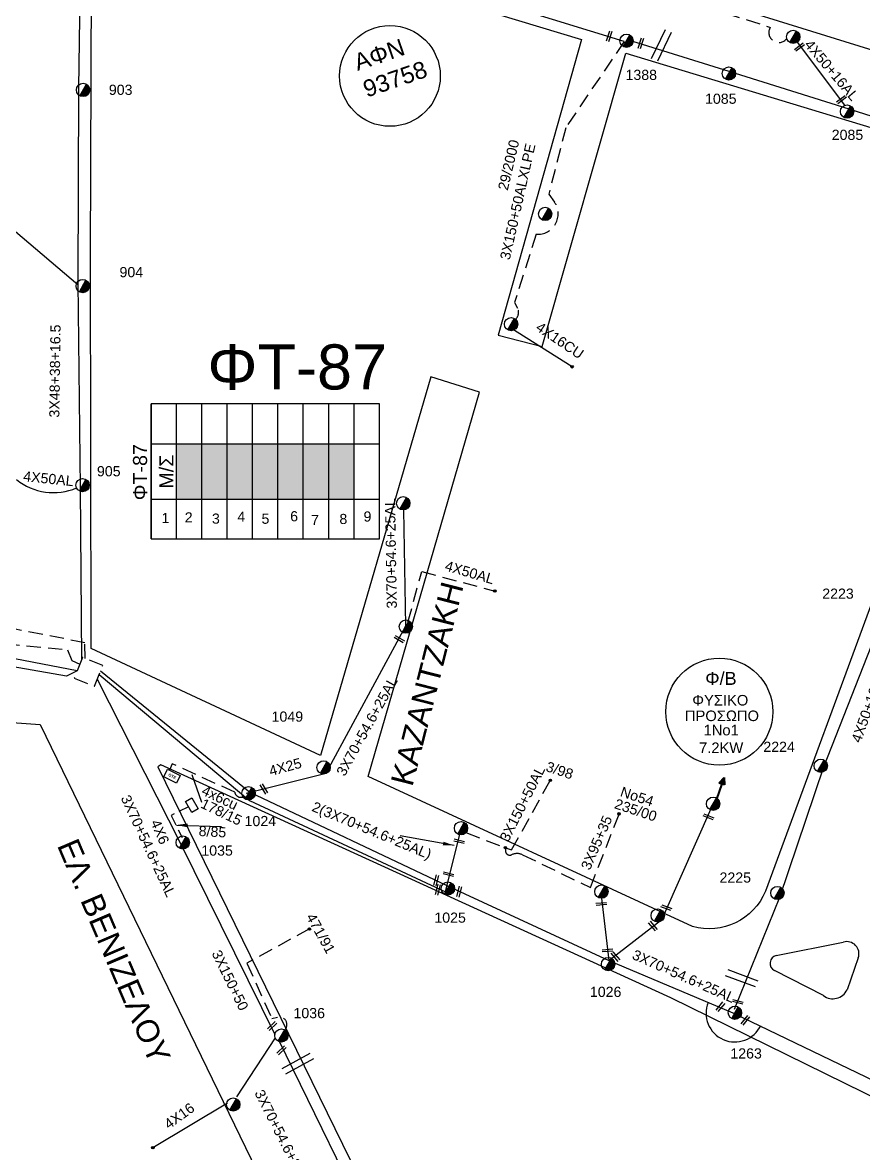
# Model space of a CAD drawing. Header units: millimetres. Extents: x 839 to 3144, y 747 to 1790.
# Drawn here: x 1765.7 to 1914.9, y 1194 to 1394.5 of the extents above; entities that cross this region are included whole.
import ezdxf
from ezdxf.enums import TextEntityAlignment as Align

# ---------------------------------------------------------------- set-up
doc = ezdxf.new("R2010")
doc.units = ezdxf.units.MM
doc.linetypes.add('DASHED', pattern=[19.05, 12.7, -6.35])
for name, color, linetype in [('Pillar OTE', 7, 'Continuous'), ('Άγνωστα', 7, 'Continuous'), ('Ασφαλειοκιβώτια Χ.Τ 9 αναχωρήσεων', 7, 'Continuous'), ('Γέφυρες Εναερίου Δικτύου', 7, 'DASHED'), ('Γυμνά εναέρια ΧΤ (3Φ)   4x16CU', 7, 'Continuous'), ('Γυμνά εναέρια ΧΤ και ΦΟΠ (3Φ)   4x50+16AL', 7, 'Continuous'), ('Εναέρια παροχή ΧΤ 4x16', 7, 'SYN_LINE'), ('Επίτονοι', 7, 'Continuous'), ('Επιγραφές - Σχήματα', 7, 'Continuous'), ('Καλώδια ΧΤ   3x150+50AL', 7, 'DASHED'), ('Καλώδια ΧΤ   3x150+50ALXLPE', 7, 'DASHED'), ('Καλώδια ΧΤ   3x150+50CU', 7, 'DASHED'), ('Καλώδια ΧΤ   3x48+38+16.5', 7, 'DASHED'), ('Καλώδια ΧΤ   3x95+35CU', 7, 'DASHED'), ('Καλώδια ΧΤ   4x50AL', 7, 'DASHED'), ('Μηχανική τομή', 7, 'Continuous'), ('Στύλος ΦΜ', 7, 'Continuous'), ('Στύλος ΦΜ @ 1', 7, 'Continuous'), ('Συνδέσεις', 7, 'Continuous'), ('Συνεστραμμένα ΧΤ   3x70+54.6+25AL', 7, 'SYN_LINE'), ('Τομή', 7, 'Continuous'), ('Υπόβαθρο ΔΕΗ', 7, 'Continuous'), ('Υπόγεια καλώδια Παροχών ΧΤ   4x50AL', 7, 'DASHED'), ('Υπόγεια καλώδια Παροχών ΧΤ   4x6', 7, 'DASHED')]:
    doc.layers.add(name, color=color, linetype=linetype)
doc.styles.add('ar', font='ARIAL.TTF')
doc.styles.get("Standard").update_dxf_attribs({"font": 'ARIAL.TTF'})
doc.linetypes.add('SYN_LINE', pattern='A,0.5,-0.0001,["/\\/\\/\\/",Standard,S=0.1,R=0,X=0,Y=-0.05],-0.25', length=0.7501)
doc.dimstyles.new('ISO-25', dxfattribs={"dimtxt": 2.5, "dimasz": 2.5, "dimexe": 1.25, "dimexo": 0.625, "dimtad": 1, "dimtxsty": 'Standard', "dimcen": 2.5, "dimadec": 0, "dimazin": 0, "dimtfac": 1, "dimtmove": 0, "dimatfit": 3, "dimfxl": 1, "dimarcsym": 0})

# ---------------------------------------------------------------- blocks, each defined once
blk = doc.blocks.new('ΑΣΦΑΛΕΙΟΚΙΒΩΤΙΟ ΥΠΟΣΤΑΘΜΟΥ 9 ΑΝΑΧΩΡΗΣΕΩΝ')
at = {"layer": 'Ασφαλειοκιβώτια Χ.Τ 9 αναχωρήσεων', "ltscale": 40}
for p, q in [((-23.8, 40.36), (24.02, 40.36)), ((-9.72, 40.36), (-9.72, -40.64)), ((9.94, 40.36), (9.94, -40.64)), ((-23.8, 31.36), (24.02, 31.36)), ((-23.8, 22.36), (24.02, 22.36)), ((-23.8, 13.36), (24.02, 13.36)), ((-23.8, 4.36), (24.02, 4.36)), ((-23.8, -4.64), (24.02, -4.64)), ((-23.8, -13.64), (24.02, -13.64)), ((-23.8, -22.64), (24.02, -22.64)), ((-23.8, -31.64), (24.02, -31.64))]:
    blk.add_line(p, q, dxfattribs=at)
at = {"layer": 'Ασφαλειοκιβώτια Χ.Τ 9 αναχωρήσεων'}
blk.add_lwpolyline([(-23.8, -40.64), (24.02, -40.64), (24.02, 40.36), (-23.8, 40.36)], close=True, dxfattribs=at)
for s, p in [('1', (-18.19, 36.66)), ('2', (-17.99, 28.44)), ('3', (-18.43, 18.79)), ('4', (-17.74, 9.77)), ('5', (-18.47, 1.19)), ('6', (-17.59, -8.98)), ('7', (-18.93, -16.39)), ('8', (-18.55, -26.45)), ('9', (-17.69, -35))]:
    blk.add_text(s, height=3.6, rotation=270, dxfattribs=at).set_placement(p)
at = {"layer": 'Ασφαλειοκιβώτια Χ.Τ 9 αναχωρήσεων', "ltscale": 40}
for tag, height, p in [('ΟΝΟΜΑ', 5, (-0.16, 44.31)), ('ΚΕΙΜΕΝΟ 1', 2, (17.06, 35.59)), ('ΚΕΙΜΕΝΟ 2', 2, (17.06, 26.88)), ('ΚΕΙΜΕΝΟ 3', 2, (17.06, 17.69)), ('ΚΕΙΜΕΝΟ 4', 2, (17.06, 8.71)), ('ΚΕΙΜΕΝΟ 5', 2, (17.06, -0.13)), ('ΚΕΙΜΕΝΟ 6', 2, (17.06, -9.05)), ('ΚΕΙΜΕΝΟ 7', 2, (17.06, -18.13)), ('ΚΕΙΜΕΝΟ 8', 2, (17.06, -26.85)), ('ΚΕΙΜΕΝΟ 9', 2, (17.06, -35.99)), ('ΣΧ', 2, (-0.1, -42.64))]:
    blk.add_attdef(tag, text='', height=height, dxfattribs=at).set_placement(p, align=Align.MIDDLE_CENTER)
blk = doc.blocks.new('ΥΠΑΡΧΩΝ ΤΣΙΜΕΝΤΕΝΙΟΣ ΣΤΥΛΟΣ')
at = {"layer": 'Στύλος ΦΜ'}
blk.add_hatch(color=7, dxfattribs=at).paths.add_polyline_path([(-1.29, -2.28, 0.574793), (2.62, 0, 0.268822), (1.3, 2.27)])
at = {"layer": 'Στύλος ΦΜ', "color": 7}
blk.add_line((-1.29, -2.28), (1.3, 2.27), dxfattribs=at)
blk.add_circle((0, 0), 2.62, dxfattribs=at)
at = {"layer": 'Στύλος ΦΜ', "flags": 4}
for tag, p in [('ΑΡΙΘΜΟΣ', (-4.68, 8.05)), ('ΤΥΠΟΣ', (-4.91, 3.03))]:
    blk.add_attdef(tag, p, '', height=4, dxfattribs=at)
blk = doc.blocks.new('ΤΟΜΗ')
at = {"layer": 'Τομή', "ltscale": 40}
for p, q in [((-5.68, 0), (5.68, 0)), ((5.68, -2.33), (-5.68, -2.33))]:
    blk.add_line(p, q, dxfattribs=at)
blk = doc.blocks.new('ΜΗΧΑΝΙΚΗ ΤΟΜΗ')
at = {"layer": 'Μηχανική τομή', "ltscale": 40}
for p, q in [((-1.89, 0.78), (1.89, 0.78)), ((1.89, 0), (-1.89, 0))]:
    blk.add_line(p, q, dxfattribs=at)
blk = doc.blocks.new('A$C3F94617C')
at = {"layer": 'Μηχανική τομή', "xscale": 0.5, "yscale": 0.5, "zscale": 0.5}
blk.add_blockref('ΜΗΧΑΝΙΚΗ ΤΟΜΗ', (0.95, 0), dxfattribs=at)
blk = doc.blocks.new('_ΣΥΝΔΕΣΗ')
at = {"layer": 'Συνδέσεις', "linetype": 'SYN_LINE', "ltscale": 40}
blk.add_hatch(color=256, dxfattribs=at).paths.add_polyline_path([(0.5, -0.01, 1), (-0.5, -0.01, 1)])
at = {"layer": 'Συνδέσεις'}
blk.add_circle((0, -0.01), 0.5, dxfattribs=at)
blk = doc.blocks.new('ΕΠΙΤΟΝΟΣ')
at = {"layer": 'Επίτονοι', "lineweight": 40, "ltscale": 40}
blk.add_hatch(color=256, dxfattribs=at).paths.add_polyline_path([(-1.13, 6.47), (0, 9.1), (1.13, 6.47)])
for p, q in [((-1.13, 6.47), (0, 9.1)), ((0, 9.1), (1.13, 6.47)), ((1.13, 6.47), (-1.13, 6.47)), ((-1.13, 6.47), (0, 6.47)), ((0, 6.47), (0, 0))]:
    blk.add_line(p, q, dxfattribs=at)
blk = doc.blocks.new('PILLAR ΟΤΕ')
at = {"layer": 'Pillar OTE', "ltscale": 40}
blk.add_lwpolyline([(-3.31, 2.02), (3.39, 2.02), (3.39, -1.99), (-3.31, -1.99)], close=True, dxfattribs=at)
at = {"layer": 'Pillar OTE', "insert": (-1.81, 0.71), "char_height": 1.3575, "width": 109.961, "attachment_point": 1}
blk.add_mtext('{\\fArial|b1|i0|c161|p34;OTE}', dxfattribs=at)

msp = doc.modelspace()

# ---------------------------------------------------------------- hatches: boundary and pattern name
at = {"layer": 'Ασφαλειοκιβώτια Χ.Τ 9 αναχωρήσεων', "ltscale": 0.2}
for color, points in [(1, [(1793.04, 1319.8), (1793.04, 1309.98), (1797.54, 1309.98), (1797.54, 1319.8)]), (30, [(1797.54, 1319.8), (1797.54, 1309.98), (1802.04, 1309.98), (1802.04, 1319.8)]), (173, [(1802.04, 1319.8), (1802.04, 1309.98), (1806.54, 1309.98), (1806.54, 1319.8)]), (6, [(1806.54, 1319.8), (1806.54, 1309.98), (1811.04, 1309.98), (1811.04, 1319.8)]), (133, [(1811.04, 1319.8), (1811.04, 1309.98), (1815.54, 1309.98), (1815.54, 1319.8)]), (5, [(1815.54, 1319.8), (1815.54, 1309.98), (1820.04, 1309.98), (1820.04, 1319.8)]), (2, [(1820.04, 1319.8), (1820.04, 1309.98), (1824.54, 1309.98), (1824.54, 1319.8)])]:
    msp.add_hatch(color=color, dxfattribs=at).paths.add_polyline_path(points)

# ---------------------------------------------------------------- linework, layer by layer
at = {"layer": 'Άγνωστα'}
msp.add_circle((1830.91, 1385.01), 8.93, dxfattribs=at)
at = {"layer": 'Γέφυρες Εναερίου Δικτύου', "color": 1, "linetype": 'SYN_LINE', "ltscale": 15}
msp.add_lwpolyline([(1764.48, 1357.45), (1775.51, 1348)], dxfattribs=at)
at = {"layer": 'Γέφυρες Εναερίου Δικτύου', "lineweight": 30, "ltscale": 0.2}
msp.add_lwpolyline([(1774.89, 1278.21), (1778.51, 1276.8), (1779.95, 1280.48), (1776.33, 1281.89)], close=True, dxfattribs=at)
at = {"layer": 'Γέφυρες Εναερίου Δικτύου', "color": 173, "linetype": 'SYN_LINE', "ltscale": 20}
msp.add_lwpolyline([(1879.59, 1236.33), (1888.14, 1255.64)], dxfattribs=at)
at = {"layer": 'Γέφυρες Εναερίου Δικτύου', "color": 30, "linetype": 'SYN_LINE', "ltscale": 10}
msp.add_lwpolyline([(1840.74, 1240.35), (1843.48, 1251.29)], dxfattribs=at)
at = {"layer": 'Γέφυρες Εναερίου Δικτύου', "color": 173, "linetype": 'SYN_LINE', "ltscale": 15}
msp.add_lwpolyline([(1868.32, 1240.23), (1869.73, 1228.15), (1879.18, 1235.42)], dxfattribs=at)
at = {"layer": 'Γέφυρες Εναερίου Δικτύου', "color": 30, "ltscale": 0.2}
msp.add_lwpolyline([(1816.62, 1233.75), (1805.52, 1227.67), (1809.93, 1217.89), (1810.95, 1218.12, -0.786936), (1812.14, 1215.72, -0.786936)], format="xyb", dxfattribs=at)
at = {"layer": 'Γυμνά εναέρια ΧΤ (3Φ)   4x16CU', "color": 1, "linetype": 'SYN_LINE', "ltscale": 15}
msp.add_lwpolyline([(1863.26, 1333.44), (1852.35, 1340.3)], dxfattribs=at)
at = {"layer": 'Γυμνά εναέρια ΧΤ και ΦΟΠ (3Φ)   4x50+16AL', "color": 1, "ltscale": 0.2}
for points in [[(1872.46, 1391.11), (1841.09, 1400.79), (1804.88, 1412.57), (1776.2, 1420.18)], [(1892.07, 1219.51), (1900.11, 1239.4), (1907.89, 1262.5), (1918.5, 1289.42), (1925.42, 1309.78), (1931.71, 1328.29), (1938.7, 1347.35), (1946.95, 1367.96), (1960.63, 1392.54), (1978.22, 1417.23)]]:
    msp.add_lwpolyline(points, dxfattribs=at)
at = {"layer": 'Γυμνά εναέρια ΧΤ και ΦΟΠ (3Φ)   4x50+16AL', "color": 151, "ltscale": 0.2}
for points in [[(1873, 1391.5), (1891.06, 1385.88), (1911.2, 1379.51), (1928.1, 1374.17), (1946.16, 1368.25)], [(1911.64, 1379.83), (1902.86, 1391.5)]]:
    msp.add_lwpolyline(points, dxfattribs=at)
at = {"layer": 'Εναέρια παροχή ΧΤ 4x16', "color": 30, "ltscale": 20}
msp.add_lwpolyline([(1802.11, 1202.87), (1788.84, 1194.97)], dxfattribs=at)
at = {"layer": 'Επιγραφές - Σχήματα', "color": 7, "linetype": 'DASHED', "ltscale": 0.15}
msp.add_lwpolyline([(1795.18, 1255.38), (1792.07, 1253.9), (1794.02, 1249.95)], dxfattribs=at)
at = {"layer": 'Επιγραφές - Σχήματα', "linetype": 'Continuous', "ltscale": 0.2}
msp.add_lwpolyline([(1794.62, 1256.35), (1795.74, 1256.99), (1796.86, 1255.06), (1795.74, 1254.41)], close=True, dxfattribs=at)
at = {"layer": 'Επιγραφές - Σχήματα', "color": 202}
msp.add_circle((1889.36, 1272.28), 9.49, dxfattribs=at)
at = {"layer": 'Επιγραφές - Σχήματα', "linetype": 'Continuous', "ltscale": 0.2}
msp.add_arc((1892.09, 1218.79), 5.08, 157.6978, 335.1399, dxfattribs=at)
at = {"layer": 'Καλώδια ΧΤ   3x150+50AL', "color": 151, "ltscale": 0.2}
msp.add_lwpolyline([(1879.59, 1399.65), (1898.41, 1393.62)], dxfattribs=at)
at = {"layer": 'Καλώδια ΧΤ   3x150+50AL', "color": 5, "ltscale": 0.2}
msp.add_lwpolyline([(1776.83, 1281.7), (1776.77, 1284.51), (1764.42, 1286.89), (1764.14, 1285.63), (1749.13, 1286.51, 0.646226), (1745.75, 1286.05)], format="xyb", dxfattribs=at)
at = {"layer": 'Καλώδια ΧΤ   3x150+50AL', "color": 30, "ltscale": 0.2}
msp.add_lwpolyline([(1851.39, 1248.15), (1852.5, 1247.76), (1859.37, 1260.12)], dxfattribs=at)
at = {"layer": 'Καλώδια ΧΤ   3x150+50AL', "color": 151, "ltscale": 0.2}
msp.add_arc((1899.91, 1392.7), 1.77, 148.6242, 323.3643, dxfattribs=at)
at = {"layer": 'Καλώδια ΧΤ   3x150+50ALXLPE', "color": 1, "ltscale": 0.2}
msp.add_lwpolyline([(1872.46, 1391.11), (1862.1, 1375.83), (1859.1, 1364.07), (1860.11, 1362.63, -0.632461), (1856.88, 1356.95), (1853.02, 1344.84), (1853.55, 1343.83, -0.480336), (1852.54, 1341.52, 16.547979)], format="xyb", dxfattribs=at)
at = {"layer": 'Καλώδια ΧΤ   3x150+50CU', "color": 133, "ltscale": 0.2}
msp.add_lwpolyline([(1746.06, 1291.16), (1747.49, 1285.88), (1773.69, 1283.25), (1774.44, 1281.36), (1775.87, 1280.7)], dxfattribs=at)
at = {"layer": 'Καλώδια ΧΤ   3x48+38+16.5', "color": 1, "linetype": 'Continuous', "ltscale": 0.2}
msp.add_lwpolyline([(1776.2, 1420.18), (1775.62, 1382.83), (1775.5, 1348.37), (1775.96, 1311.98), (1776.2, 1281.54)], dxfattribs=at)
at = {"layer": 'Καλώδια ΧΤ   3x95+35CU', "color": 30, "ltscale": 0.2}
msp.add_lwpolyline([(1844.4, 1250.83), (1851.39, 1248.15), (1851.39, 1247.63, 0.544281), (1852.5, 1246.91, -0.214696), (1854.46, 1246.91), (1866.49, 1241.1), (1871.58, 1254.16)], format="xyb", dxfattribs=at)
at = {"layer": 'Καλώδια ΧΤ   4x50AL', "color": 30, "ltscale": 0.2}
msp.add_lwpolyline([(1834.1, 1288.14), (1836.54, 1297.14), (1849.53, 1293.67)], dxfattribs=at)
at = {"layer": 'Καλώδια ΧΤ   4x50AL', "color": 1, "linetype": 'Continuous', "ltscale": 0.2}
msp.add_arc((1771.2, 1321.58), 10.46, 231.163, 293.106, dxfattribs=at)
at = {"layer": 'Συνεστραμμένα ΧΤ   3x70+54.6+25AL', "color": 30, "ltscale": 20}
for points in [[(1819.74, 1261.64), (1833.73, 1287.51), (1833.36, 1308.05)], [(1778.98, 1278.02), (1793.73, 1248.9), (1810.48, 1215.02)], [(1779.31, 1278.86), (1804.23, 1258.03), (1805.99, 1256.56), (1840.74, 1240.35)]]:
    msp.add_lwpolyline(points, dxfattribs=at)
at = {"layer": 'Συνεστραμμένα ΧΤ   3x70+54.6+25AL', "color": 6, "ltscale": 20}
msp.add_lwpolyline([(1775.41, 1279.54), (1773.49, 1278.55), (1748.07, 1283.02), (1745.56, 1285.25), (1743.34, 1283.65), (1706, 1286.67), (1705.09, 1288.21), (1703.83, 1286.67), (1660.33, 1290.38), (1658.73, 1292.02), (1652.54, 1292.36)], dxfattribs=at)
at = {"layer": 'Συνεστραμμένα ΧΤ   3x70+54.6+25AL', "color": 2, "ltscale": 20}
msp.add_lwpolyline([(1775.41, 1279.53), (1745.56, 1285.25), (1705.09, 1288.21), (1658.73, 1292.02)], dxfattribs=at)
at = {"layer": 'Συνεστραμμένα ΧΤ   3x70+54.6+25AL', "color": 173, "ltscale": 20}
msp.add_lwpolyline([(1779.56, 1279.5), (1806.03, 1257.99), (1841.02, 1241.48), (1869.73, 1228.15), (1891.75, 1218.87), (1916.96, 1206.78), (1947.3, 1191.38), (1972.99, 1178.89), (1947.34, 1201.91)], dxfattribs=at)
at = {"layer": 'Συνεστραμμένα ΧΤ   3x70+54.6+25AL', "color": 30, "ltscale": 15}
for points in [[(1805.38, 1257.83), (1819.62, 1261.37), (1819.74, 1261.59)], [(1810.54, 1214.47), (1803.71, 1204)]]:
    msp.add_lwpolyline(points, dxfattribs=at)
at = {"layer": 'Συνεστραμμένα ΧΤ   3x70+54.6+25AL', "color": 1, "ltscale": 20}
msp.add_lwpolyline([(1877.69, 1076.33), (1859.04, 1115.52), (1844.79, 1145.7), (1829.14, 1177.38), (1811.17, 1214.01)], dxfattribs=at)
at = {"layer": 'Υπόβαθρο ΔΕΗ'}
for points in [[(1778.89, 1577.56), (1798.96, 1583.88), (1909.52, 1472.72), (1970.73, 1410.46), (1948.73, 1379.6), (1846.82, 1411.24), (1777.97, 1432.06), (1778.62, 1564.28)], [(1746.52, 1271.62), (1768.82, 1269.99), (1811.18, 1182.81), (1851.69, 1099.33), (1846.89, 1090.66), (1809.99, 1103.15), (1737.34, 1126.79)], [(1929.23, 1058.12), (1969.92, 1177.73), (1880.74, 1221.52), (1790.27, 1262.88), (1789.72, 1262.52), (1836.17, 1167.67), (1879.88, 1077.98)]]:
    msp.add_lwpolyline(points, close=True, dxfattribs=at)
msp.add_lwpolyline([(1777.99, 1417.72), (1864.88, 1391.46), (1850.14, 1339.04), (1857.91, 1337.03), (1872.79, 1389.04), (1943.94, 1367.48), (1918.45, 1297.05), (1897.53, 1240.43, -0.379583), (1884.59, 1234.2), (1827.03, 1260.76), (1846.79, 1328.96), (1838.16, 1331.65), (1818.57, 1264.49), (1777.91, 1283.47), (1777.8, 1353.02)], format="xyb", close=True, dxfattribs=at)
for points in [[(1899.45, 1229.06), (1911.36, 1231.41)], [(1914.02, 1228.63), (1912.03, 1222.97)], [(1907.82, 1221.93), (1899.12, 1226.39)]]:
    msp.add_lwpolyline(points, dxfattribs=at)
for centre, radius, start, end in [((1911.98, 1229.34), 2.16, 341.0091, 106.4556), ((1899.77, 1227.66), 1.43, 103.138, 242.9012), ((1909.49, 1224.21), 2.83, 233.7968, 333.9156)]:
    msp.add_arc(centre, radius, start, end, dxfattribs=at)
at = {"layer": 'Υπόγεια καλώδια Παροχών ΧΤ   4x6', "linetype": 'DASHED', "ltscale": 0.2}
msp.add_lwpolyline([(1805.11, 1257.3, -0.544058), (1803.38, 1257.99), (1792.29, 1263.06), (1791.78, 1261.91)], format="xyb", dxfattribs=at)

# ---------------------------------------------------------------- block references
at = {"layer": 'Pillar OTE', "xscale": 0.375, "yscale": 0.375, "zscale": 0.375, "rotation": 333.6726930578343}
msp.add_blockref('PILLAR ΟΤΕ', (1792.23, 1260.84), dxfattribs=at)
at = {"layer": 'Ασφαλειοκιβώτια Χ.Τ 9 αναχωρήσεων', "xscale": 0.5, "yscale": 0.5, "zscale": 0.5, "rotation": 90}
msp.add_blockref('ΑΣΦΑΛΕΙΟΚΙΒΩΤΙΟ ΥΠΟΣΤΑΘΜΟΥ 9 ΑΝΑΧΩΡΗΣΕΩΝ', (1808.72, 1314.83), dxfattribs=at).add_auto_attribs({'ΟΝΟΜΑ': 'ΦΤ-87'})
at = {"layer": 'Επίτονοι', "xscale": 0.4499999999998276, "yscale": 0.4499999999998276, "zscale": 0.4499999999998276, "rotation": 340.5321159187907}
msp.add_blockref('ΕΠΙΤΟΝΟΣ', (1888.85, 1256.75), dxfattribs=at)
at = {"layer": 'Επιγραφές - Σχήματα', "ltscale": 0.2}
for p, rotation in [((1869.69, 1391.08), 71.50995357283827), ((1875.33, 1389.83), 71.50995357283827), ((1902.93, 1389.41), 36.6102355410568), ((1910.38, 1380.09), 36.6102355410568), ((1833.48, 1284.85), 149.9855842863573), ((1809.2, 1257.86), 120.4194578444847), ((1886.48, 1253.79), 339.2987152598186), ((1844.17, 1249.26), 165.8640285978449), ((1839.05, 1241.4), 75.43368510995161), ((1842.28, 1243.43), 165.8640285978449), ((1839.35, 1239.75), 75.43368510995161), ((1843.13, 1239.41), 75.43368510995158), ((1867.49, 1237.94), 4.00572496101357), ((1878.99, 1237.68), 339.2987152598186), ((1876.81, 1234.86), 310.4033875200963), ((1868.57, 1229.69), 4.005724961013562), ((1870.17, 1229.44), 310.4033875200963), ((1893.62, 1220.78), 165.8640285978449), ((1890.01, 1220.81), 230.9005144731412), ((1810.57, 1217.34), 223.4206719024534), ((1894.41, 1218.4), 230.9005144731412), ((1812.22, 1213.02), 223.4206719024534)]:
    msp.add_blockref('A$C3F94617C', p, dxfattribs=dict(at, rotation=rotation))
at = {"layer": 'Στύλος ΦΜ @ 1', "ltscale": 40}
ref = msp.add_blockref('ΥΠΑΡΧΩΝ ΤΣΙΜΕΝΤΕΝΙΟΣ ΣΤΥΛΟΣ', (1872.89, 1391.25), dxfattribs=dict(at, xscale=0.4499999999998181, yscale=0.4499999999998181, zscale=0.4499999999998181))
ref.add_attrib('ΤΥΠΟΣ', '1388', (1872.71, 1384.3), dxfattribs={"layer": 'Στύλος ΦΜ', "height": 1.8, "flags": 4})
at = {"layer": 'Στύλος ΦΜ @ 1', "ltscale": 40, "xscale": 0.4499999999998181, "yscale": 0.4499999999998181, "zscale": 0.4499999999998181}
for p in [(1902.47, 1391.95), (1858.46, 1360.54), (1852.4, 1341), (1833.27, 1309.23), (1833.73, 1287.36), (1888.25, 1255.95), (1843.52, 1251.61), (1868.44, 1240.37), (1878.42, 1236.14), (1803.1, 1202.63)]:
    msp.add_blockref('ΥΠΑΡΧΩΝ ΤΣΙΜΕΝΤΕΝΙΟΣ ΣΤΥΛΟΣ', p, dxfattribs=at)
at = {"layer": 'Στύλος ΦΜ @ 1', "ltscale": 40}
ref = msp.add_blockref('ΥΠΑΡΧΩΝ ΤΣΙΜΕΝΤΕΝΙΟΣ ΣΤΥΛΟΣ', (1891.06, 1385.44), dxfattribs=dict(at, xscale=0.4499999999998181, yscale=0.4499999999998181, zscale=0.4499999999998181))
ref.add_attrib('ΤΥΠΟΣ', '1085', (1886.82, 1380.07), dxfattribs={"layer": 'Στύλος ΦΜ', "height": 1.8, "flags": 4})
ref = msp.add_blockref('ΥΠΑΡΧΩΝ ΤΣΙΜΕΝΤΕΝΙΟΣ ΣΤΥΛΟΣ', (1776.46, 1382.52), dxfattribs=dict(at, xscale=0.4499999999998181, yscale=0.4499999999998181, zscale=0.4499999999998181))
ref.add_attrib('ΤΥΠΟΣ', '903', (1781.03, 1381.65), dxfattribs={"layer": 'Στύλος ΦΜ', "height": 1.8, "flags": 4})
ref = msp.add_blockref('ΥΠΑΡΧΩΝ ΤΣΙΜΕΝΤΕΝΙΟΣ ΣΤΥΛΟΣ', (1912.02, 1378.69), dxfattribs=dict(at, xscale=0.4499999999998181, yscale=0.4499999999998181, zscale=0.4499999999998181))
ref.add_attrib('ΤΥΠΟΣ', '2085', (1909.3, 1373.67), dxfattribs={"layer": 'Στύλος ΦΜ', "height": 1.8, "flags": 4})
ref = msp.add_blockref('ΥΠΑΡΧΩΝ ΤΣΙΜΕΝΤΕΝΙΟΣ ΣΤΥΛΟΣ', (1776.39, 1347.75), dxfattribs=dict(at, xscale=0.4499999999998181, yscale=0.4499999999998181, zscale=0.4499999999998181))
ref.add_attrib('ΤΥΠΟΣ', '904', (1782.92, 1349.32), dxfattribs={"layer": 'Στύλος ΦΜ', "height": 1.8, "flags": 4})
ref = msp.add_blockref('ΥΠΑΡΧΩΝ ΤΣΙΜΕΝΤΕΝΙΟΣ ΣΤΥΛΟΣ', (1776.38, 1312.44), dxfattribs=dict(at, xscale=0.4499999999998181, yscale=0.4499999999998181, zscale=0.4499999999998181))
ref.add_attrib('ΤΥΠΟΣ', '905', (1778.92, 1314.02), dxfattribs={"layer": 'Στύλος ΦΜ', "height": 1.8, "flags": 4})
ref = msp.add_blockref('ΥΠΑΡΧΩΝ ΤΣΙΜΕΝΤΕΝΙΟΣ ΣΤΥΛΟΣ', (1917.82, 1289.68), dxfattribs=dict(at, xscale=0.4499999999998181, yscale=0.4499999999998181, zscale=0.4499999999998181))
ref.add_attrib('ΤΥΠΟΣ', '2223', (1907.62, 1292.31), dxfattribs={"layer": 'Στύλος ΦΜ', "height": 1.8, "flags": 4})
ref = msp.add_blockref('ΥΠΑΡΧΩΝ ΤΣΙΜΕΝΤΕΝΙΟΣ ΣΤΥΛΟΣ', (1819.14, 1262.39), dxfattribs=dict(at, xscale=0.4499999999998181, yscale=0.4499999999998181, zscale=0.4499999999998181))
ref.add_attrib('ΤΥΠΟΣ', '1049', (1809.91, 1270.51), dxfattribs={"layer": 'Στύλος ΦΜ', "height": 1.8, "flags": 4})
ref = msp.add_blockref('ΥΠΑΡΧΩΝ ΤΣΙΜΕΝΤΕΝΙΟΣ ΣΤΥΛΟΣ', (1907.35, 1262.69), dxfattribs=dict(at, xscale=0.4499999999998181, yscale=0.4499999999998181, zscale=0.4499999999998181))
ref.add_attrib('ΤΥΠΟΣ', '2224', (1897.17, 1265.15), dxfattribs={"layer": 'Στύλος ΦΜ', "height": 1.8, "flags": 4})
ref = msp.add_blockref('ΥΠΑΡΧΩΝ ΤΣΙΜΕΝΤΕΝΙΟΣ ΣΤΥΛΟΣ', (1805.82, 1257.82), dxfattribs=dict(at, xscale=0.4499999999998181, yscale=0.4499999999998181, zscale=0.4499999999998181))
ref.add_attrib('ΤΥΠΟΣ', '1024', (1805.12, 1251.99), dxfattribs={"layer": 'Στύλος ΦΜ', "height": 1.8, "flags": 4})
ref = msp.add_blockref('ΥΠΑΡΧΩΝ ΤΣΙΜΕΝΤΕΝΙΟΣ ΣΤΥΛΟΣ', (1794.15, 1249.09), dxfattribs=dict(at, xscale=0.4499999999998181, yscale=0.4499999999998181, zscale=0.4499999999998181))
ref.add_attrib('ΤΥΠΟΣ', '1035', (1797.44, 1246.76), dxfattribs={"layer": 'Στύλος ΦΜ', "height": 1.8, "flags": 4})
ref = msp.add_blockref('ΥΠΑΡΧΩΝ ΤΣΙΜΕΝΤΕΝΙΟΣ ΣΤΥΛΟΣ', (1899.66, 1240.13), dxfattribs=dict(at, xscale=0.4499999999998181, yscale=0.4499999999998181, zscale=0.4499999999998181))
ref.add_attrib('ΤΥΠΟΣ', '2225', (1889.39, 1241.97), dxfattribs={"layer": 'Στύλος ΦΜ', "height": 1.8, "flags": 4})
ref = msp.add_blockref('ΥΠΑΡΧΩΝ ΤΣΙΜΕΝΤΕΝΙΟΣ ΣΤΥΛΟΣ', (1841.19, 1240.93), dxfattribs=dict(at, xscale=0.4499999999998181, yscale=0.4499999999998181, zscale=0.4499999999998181))
ref.add_attrib('ΤΥΠΟΣ', '1025', (1838.79, 1234.86), dxfattribs={"layer": 'Στύλος ΦΜ', "height": 1.8, "flags": 4})
ref = msp.add_blockref('ΥΠΑΡΧΩΝ ΤΣΙΜΕΝΤΕΝΙΟΣ ΣΤΥΛΟΣ', (1869.62, 1227.52), dxfattribs=dict(at, xscale=0.4499999999998181, yscale=0.4499999999998181, zscale=0.4499999999998181))
ref.add_attrib('ΤΥΠΟΣ', '1026', (1866.39, 1221.7), dxfattribs={"layer": 'Στύλος ΦΜ', "height": 1.8, "flags": 4})
ref = msp.add_blockref('ΥΠΑΡΧΩΝ ΤΣΙΜΕΝΤΕΝΙΟΣ ΣΤΥΛΟΣ', (1811.65, 1214.86), dxfattribs=dict(at, xscale=0.4499999999998181, yscale=0.4499999999998181, zscale=0.4499999999998181))
ref.add_attrib('ΤΥΠΟΣ', '1036', (1813.79, 1217.93), dxfattribs={"layer": 'Στύλος ΦΜ', "height": 1.8, "flags": 4})
ref = msp.add_blockref('ΥΠΑΡΧΩΝ ΤΣΙΜΕΝΤΕΝΙΟΣ ΣΤΥΛΟΣ', (1892.13, 1218.9), dxfattribs=dict(at, xscale=0.4499999999998181, yscale=0.4499999999998181, zscale=0.4499999999998181))
ref.add_attrib('ΤΥΠΟΣ', '1263', (1891.31, 1210.78), dxfattribs={"layer": 'Στύλος ΦΜ', "height": 1.8, "flags": 4})
at = {"layer": 'Συνδέσεις', "xscale": 0.4500000000000455, "yscale": 0.4500000000000455, "zscale": 0.4500000000000455}
for p in [(1863.23, 1333.45), (1849.53, 1293.68), (1859.37, 1260.12), (1871.56, 1254.17), (1851.39, 1248.16), (1816.62, 1233.75), (1788.84, 1194.98)]:
    msp.add_blockref('_ΣΥΝΔΕΣΗ', p, dxfattribs=at)
at = {"layer": 'Τομή'}
for p, xscale, yscale, zscale, rotation in [((1878.56, 1390.67), 0.5000000000000374, 0.5000000000000374, 0.5000000000000374, 64.41883607349855), ((1893.5, 1225.55), 0.5000000000000139, 0.5000000000000139, 0.5000000000000139, 339.607941151957), ((1814.29, 1210.38), 0.4999999999999876, 0.4999999999999876, 0.4999999999999876, 28.68293932993335)]:
    msp.add_blockref('ΤΟΜΗ', p, dxfattribs=dict(at, xscale=xscale, yscale=yscale, zscale=zscale, rotation=rotation))

# ---------------------------------------------------------------- texts
at = {"layer": 'Γυμνά εναέρια ΧΤ (3Φ)   4x16CU', "ltscale": 0.2}
msp.add_text('4X16CU', height=1.8, rotation=325.9794, dxfattribs=at).set_placement((1861.07, 1338.12), align=Align.MIDDLE)
at = {"layer": 'Γυμνά εναέρια ΧΤ και ΦΟΠ (3Φ)   4x50+16AL', "ltscale": 0.2}
for rotation, p in [(310.2632, (1909.29, 1386.03)), (70.4096, (1915.78, 1273.15))]:
    msp.add_text('4X50+16AL', height=1.8, rotation=rotation, dxfattribs=at).set_placement(p, align=Align.MIDDLE)
at = {"layer": 'Εναέρια παροχή ΧΤ 4x16', "ltscale": 20}
msp.add_text('4X16', height=1.8, rotation=35.8563, dxfattribs=at).set_placement((1793.53, 1200.62), align=Align.MIDDLE)
at = {"layer": 'Επιγραφές - Σχήματα', "color": 1, "style": 'ar'}
for s, height, p in [('Φ/Β', 2.286, (1889.64, 1278.22)), ('ΦΥΣΙΚΟ ', 1.87, (1889.89, 1274.31)), ('1No1', 1.87, (1889.68, 1269)), ('7.2KW', 1.87, (1889.68, 1265.9))]:
    msp.add_text(s, height=height, dxfattribs=at).set_placement(p, align=Align.MIDDLE)
at = {"layer": 'Επιγραφές - Σχήματα', "insert": (1824.19, 1388.72), "char_height": 3, "width": 157.7424, "attachment_point": 1, "rotation": 18.9876}
msp.add_mtext('ΑΦΝ\\P93758', dxfattribs=at)
at = {"layer": 'Επιγραφές - Σχήματα', "ltscale": 0.2, "attachment_point": 1}
for s, insert, char_height, width, rotation in [('29/2000', (1850.05, 1365.01), 1.8, 9.756, 76.7961), ('Μ/Σ', (1790, 1311.83), 2.5, 6.9696, 90), ('ΚΑΖΑΝΤΖΑΚΗ', (1831, 1259.83), 4, 54.9499, 75.6802), ('4Χ25', (1809.26, 1262.58), 1.8, 9.756, 15.2799), ('3/98', (1858.99, 1263.5), 1.8, 9.756, 341.6786), ('Νο54', (1872.19, 1259.04), 1.8, 9.756, 341.6786), ('235/00', (1871.16, 1256.9), 1.8, 9.756, 341.6786), ('4Χ6', (1790.04, 1253.38), 1.8, 9.756, 293.2888), ('8/85', (1797.03, 1252.05), 1.8, 9.756, 356.7126), ('ΕΛ. ΒΕΝΙΖΕΛΟΥ', (1775.46, 1250.16), 4, 54.9499, 293.0283), ('471/91', (1817.54, 1236.77), 1.8, 9.756, 299.1964)]:
    msp.add_mtext(s, dxfattribs=dict(at, insert=insert, char_height=char_height, width=width, rotation=rotation))
at = {"layer": 'Επιγραφές - Σχήματα', "ltscale": 0.2, "insert": (1798.5, 1337.41), "char_height": 8, "width": 39.9345, "attachment_point": 1}
msp.add_mtext('ΦΤ-87', dxfattribs=at)
at = {"layer": 'Επιγραφές - Σχήματα', "color": 1, "insert": (1883.25, 1272.48), "char_height": 1.87, "width": 13.4628, "attachment_point": 1}
msp.add_mtext('ΠΡΟΣΩΠΟ', dxfattribs=at)
at = {"layer": 'Καλώδια ΧΤ   3x150+50AL', "ltscale": 0.2}
for s, rotation, p in [('3X150+50AL', 63.0559, (1854.41, 1255.98)), ('3X150+50', 295.9711, (1802.56, 1224.66))]:
    msp.add_text(s, height=1.8, rotation=rotation, dxfattribs=at).set_placement(p, align=Align.MIDDLE)
at = {"layer": 'Καλώδια ΧΤ   3x150+50ALXLPE', "linetype": 'SYN_LINE', "ltscale": 20}
msp.add_text('3X150+50ALXLPE', height=1.8, rotation=77.3918, dxfattribs=at).set_placement((1853.58, 1362.73), align=Align.MIDDLE)
at = {"layer": 'Καλώδια ΧΤ   3x48+38+16.5', "linetype": 'SYN_LINE', "ltscale": 20}
msp.add_text('3X48+38+16.5', height=1.8, rotation=89.2354, dxfattribs=at).set_placement((1771.46, 1332.68), align=Align.MIDDLE)
at = {"layer": 'Καλώδια ΧΤ   3x95+35CU', "ltscale": 0.2}
msp.add_text('3X95+35', height=1.8, rotation=66.5949, dxfattribs=at).set_placement((1867.57, 1249.05), align=Align.MIDDLE)
at = {"layer": 'Καλώδια ΧΤ   4x50AL', "linetype": 'SYN_LINE', "ltscale": 20}
msp.add_text('4X50AL', height=1.8, rotation=354.1495, dxfattribs=at).set_placement((1770.32, 1313.61), align=Align.MIDDLE)
at = {"layer": 'Καλώδια ΧΤ   4x50AL', "ltscale": 0.2}
msp.add_text('4X50AL', height=1.8, rotation=343.6589, dxfattribs=at).set_placement((1845.06, 1296.98), align=Align.MIDDLE)
at = {"layer": 'Συνεστραμμένα ΧΤ   3x70+54.6+25AL', "ltscale": 20}
for s, rotation, p in [('3X70+54.6+25AL', 90.9401, (1831.08, 1300.35)), ('3X70+54.6+25AL', 61.0146, (1826.83, 1269.69)), ('3X70+54.6+25AL', 294.8559, (1788.03, 1248.48)), ('2(3X70+54.6+25AL)', 337.4987, (1827.61, 1251.03)), ('3X70+54.6+25AL', 336.1539, (1883.04, 1225.38)), ('3X70+54.6+25AL', 296.7825, (1812.04, 1196.35))]:
    msp.add_text(s, height=1.8, rotation=rotation, dxfattribs=at).set_placement(p, align=Align.MIDDLE)
at = {"layer": 'Υπόγεια καλώδια Παροχών ΧΤ   4x50AL', "color": 7, "ltscale": 0.2, "char_height": 1.8, "attachment_point": 1, "rotation": 334.5163}
for s, insert in [('4x6cu', (1798.1, 1259.3)), ('178/15', (1797.92, 1256.97))]:
    msp.add_mtext_dynamic_manual_height_columns(s, width=1.8, gutter_width=12.5, heights=[0.118], dxfattribs=dict(at, insert=insert))

# ---------------------------------------------------------------- leaders
at = {"layer": 'Επιγραφές - Σχήματα', "ltscale": 40}
for points, override in [([(1795.75, 1261.14), (1797.48, 1256.23)], {"dimasz": 1, "dimtad": 0}), ([(1793.01, 1252.18), (1801.05, 1251.92)], {"dimasz": 2, "dimtad": 0}), ([(1842.31, 1248.55), (1832.75, 1250.25)], {"dimasz": 2, "dimtad": 0})]:
    msp.add_leader(points, dimstyle='ISO-25', override=override, dxfattribs=at)

doc.saveas('drawing.dxf')
